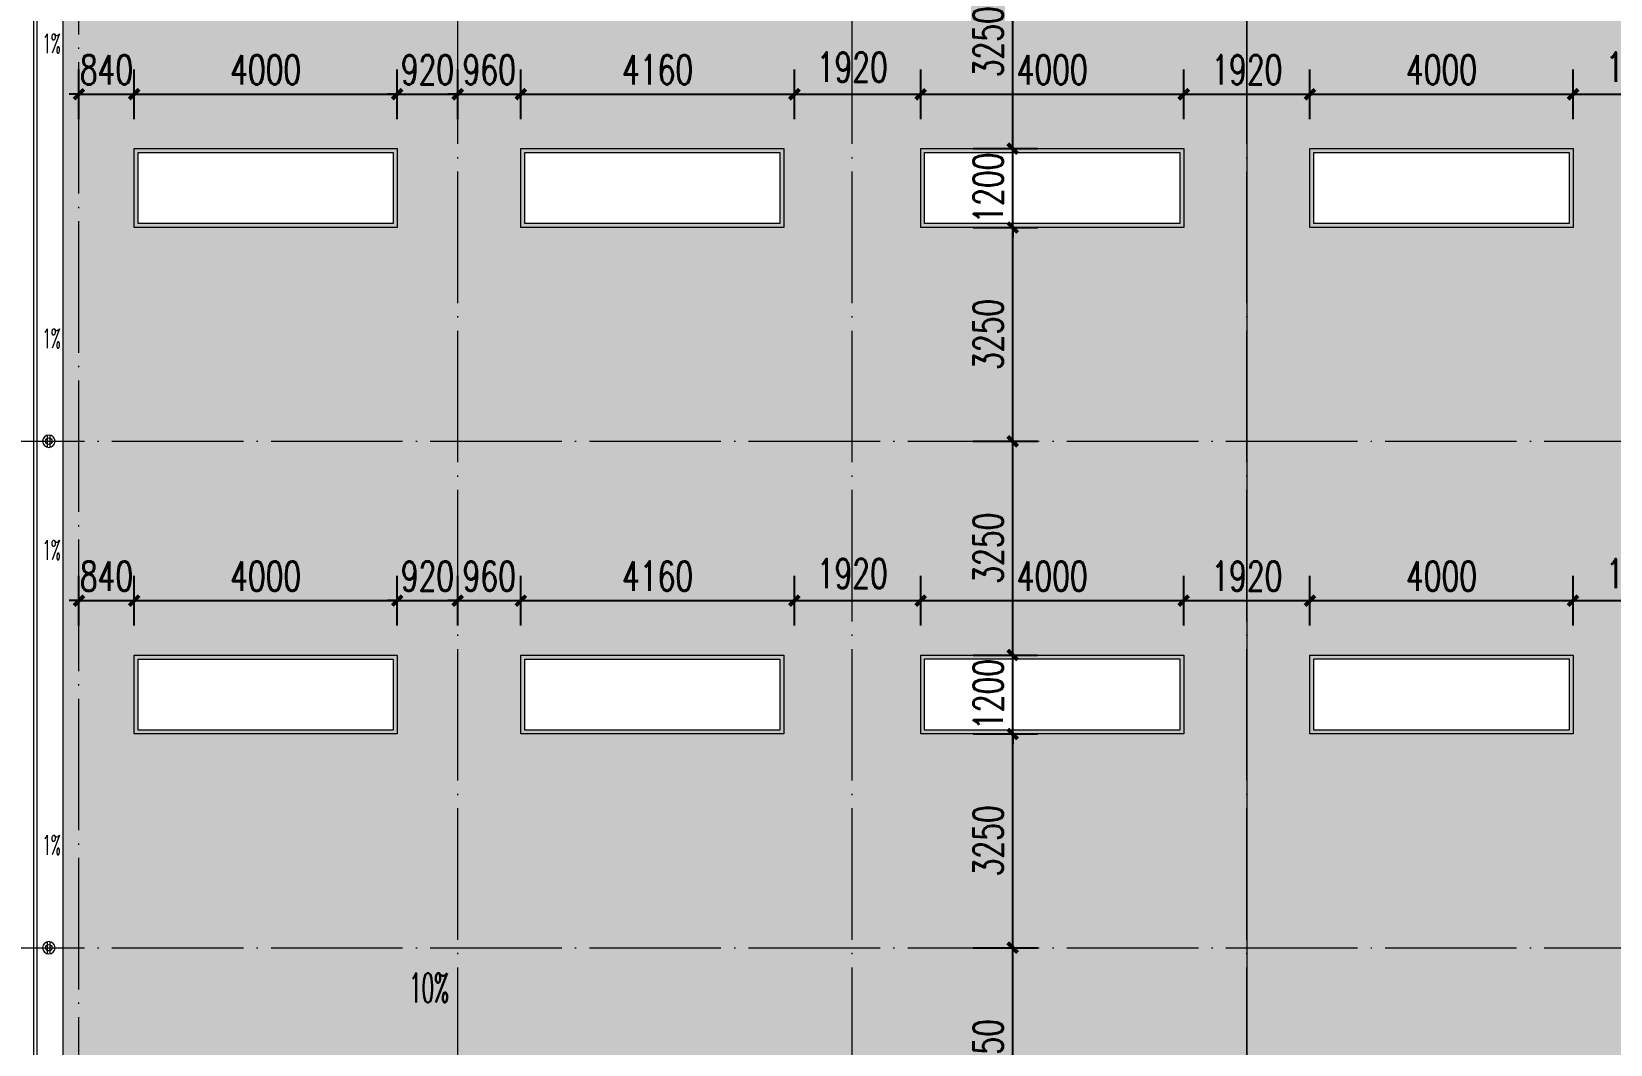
# Model space of a CAD drawing. Header units: inches. Extents: x -3733042 to -3450527, y 579159 to 997713.
# Drawn here: x -3549927 to -3525919, y 722919 to 738319 of the extents above; entities that cross this region are included whole.
import ezdxf

# ---------------------------------------------------------------- set-up
doc = ezdxf.new("R2010")
doc.units = ezdxf.units.IN
doc.header["$LTSCALE"] = 1000
doc.header["$MEASUREMENT"] = 0
doc.linetypes.add('DOTE', pattern=[2.42, 2, -0.2, 0.02, -0.2])
doc.linetypes.add('TG_Y', pattern=[2.3, 2, -0.3])
doc.layers.get('0').update_dxf_attribs({"lineweight": 18})
for name, color, linetype, lineweight in [('DOTE', 14, 'DOTE', 18), ('EQUIP_雨水斗', 7, 'Continuous', 18), ('PUB_DIM', 3, 'Continuous', 18), ('PUB_TEXT', 7, 'Continuous', 18), ('SURFACE', 255, 'Continuous', 18), ('VPIPE-雨水', 4, 'TG_Y', 18), ('地漏雨水管', 41, 'Continuous', 18), ('填充', 8, 'Continuous', 18)]:
    doc.layers.add(name, color=color, linetype=linetype, lineweight=lineweight)
doc.styles.add('_TCH_DIM', font='simplex.shx', dxfattribs={"width": 0.7, "bigfont": 'gbcbig.shx'})
doc.styles.add('_TCH_DIM_T3', font='simplex.shx', dxfattribs={"width": 0.705882, "bigfont": 'gbcbig.shx'})
doc.dimstyles.new('_TCH_ARCH&&150', dxfattribs={"dimtxt": 446.25, "dimasz": 150, "dimexe": 375, "dimexo": 450, "dimgap": 150, "dimtad": 1, "dimdec": 0, "dimzin": 0, "dimdsep": 46, "dimtxsty": '_TCH_DIM_T3', "dimblk": 'ARCHTICK', "dimcen": 0.09, "dimdle": 300, "dimclrt": 7, "dimazin": 2, "dimtfac": 1, "dimtdec": 0, "dimtix": 1, "dimtmove": 2, "dimatfit": 3, "dimfxl": 1, "dimtolj": 1, "dimarcsym": 0})

# ---------------------------------------------------------------- blocks, each defined once
blk = doc.blocks.new('$TwtSys$00000139')
at = {"color": 7}
for p, q in [((-19, 92), (-19, -92)), ((19, 92), (19, -92))]:
    blk.add_line(p, q, dxfattribs=at)
blk.add_circle((0, 0), 93.8)
blk = doc.blocks.new('_ArchTick_2')
at = {"color": 0, "linetype": 'ByBlock'}
blk.add_lwpolyline([(-0.5, -0.5, 0.4, 0.4, 0), (0.5, 0.5, 0.4, 0.4, 0)], format="xyseb", dxfattribs=at)
blk = doc.blocks.new('*X351')
at = {"layer": 'PUB_DIM', "color": 0, "lineweight": -2}
for p, q in [((-3549207, 729289), (-3549207, 730041)), ((-3548367, 729289), (-3548367, 730041)), ((-3549207, 729666), (-3549357, 729666)), ((-3549207, 729666), (-3548367, 729666)), ((-3548367, 729666), (-3548217, 729666))]:
    blk.add_line(p, q, dxfattribs=at)
at = {"layer": 'PUB_DIM', "color": 0, "lineweight": -2, "xscale": 150, "yscale": 150, "zscale": 150}
blk.add_blockref('_ArchTick_2', (-3549207, 729666), dxfattribs=at)
at = {"layer": 'PUB_DIM', "color": 0, "lineweight": -2, "xscale": 150, "yscale": 150, "zscale": 150, "rotation": 180}
blk.add_blockref('_ArchTick_2', (-3548367, 729666), dxfattribs=at)
at = {"layer": 'PUB_DIM', "color": 7, "insert": (-3548787, 730039), "char_height": 446.2, "width": 1215, "attachment_point": 5, "style": '_TCH_DIM_T3'}
blk.add_mtext('840', dxfattribs=at)
blk = doc.blocks.new('_ARCHTICK')
at = {"color": 0, "linetype": 'ByBlock', "const_width": 0.4}
blk.add_lwpolyline([(-0.5, -0.5), (0.5, 0.5)], dxfattribs=at)
blk = doc.blocks.new('*X352')
at = {"layer": 'PUB_DIM', "color": 0, "lineweight": -2}
for p, q in [((-3548367, 729289), (-3548367, 730041)), ((-3544367, 729289), (-3544367, 730041)), ((-3548367, 729666), (-3544367, 729666))]:
    blk.add_line(p, q, dxfattribs=at)
at = {"layer": 'PUB_DIM', "color": 0, "lineweight": -2, "xscale": 150, "yscale": 150, "zscale": 150, "rotation": 180}
blk.add_blockref('_ArchTick_2', (-3548367, 729666), dxfattribs=at)
at = {"layer": 'PUB_DIM', "color": 0, "lineweight": -2, "xscale": 150, "yscale": 150, "zscale": 150}
blk.add_blockref('_ArchTick_2', (-3544367, 729666), dxfattribs=at)
at = {"layer": 'PUB_DIM', "color": 7, "insert": (-3546367, 730039), "char_height": 446.2, "width": 1665, "attachment_point": 5, "style": '_TCH_DIM_T3'}
blk.add_mtext('4000', dxfattribs=at)
blk = doc.blocks.new('*X353')
at = {"layer": 'PUB_DIM', "color": 0, "lineweight": -2}
for p, q in [((-3544367, 729289), (-3544367, 730041)), ((-3543447, 729289), (-3543447, 730041)), ((-3544367, 729666), (-3544517, 729666)), ((-3544367, 729666), (-3543447, 729666)), ((-3543447, 729666), (-3543297, 729666))]:
    blk.add_line(p, q, dxfattribs=at)
at = {"layer": 'PUB_DIM', "color": 0, "lineweight": -2, "xscale": 150, "yscale": 150, "zscale": 150}
blk.add_blockref('_ArchTick_2', (-3544367, 729666), dxfattribs=at)
at = {"layer": 'PUB_DIM', "color": 0, "lineweight": -2, "xscale": 150, "yscale": 150, "zscale": 150, "rotation": 180}
blk.add_blockref('_ArchTick_2', (-3543447, 729666), dxfattribs=at)
at = {"layer": 'PUB_DIM', "color": 7, "insert": (-3543907, 730039), "char_height": 446.2, "width": 1215, "attachment_point": 5, "style": '_TCH_DIM_T3'}
blk.add_mtext('920', dxfattribs=at)
blk = doc.blocks.new('*X354')
at = {"layer": 'PUB_DIM', "color": 0, "lineweight": -2}
for p, q in [((-3543447, 729289), (-3543447, 730041)), ((-3542487, 729289), (-3542487, 730041)), ((-3543447, 729666), (-3543597, 729666)), ((-3543447, 729666), (-3542487, 729666)), ((-3542487, 729666), (-3542337, 729666))]:
    blk.add_line(p, q, dxfattribs=at)
at = {"layer": 'PUB_DIM', "color": 0, "lineweight": -2, "xscale": 150, "yscale": 150, "zscale": 150}
blk.add_blockref('_ArchTick_2', (-3543447, 729666), dxfattribs=at)
at = {"layer": 'PUB_DIM', "color": 0, "lineweight": -2, "xscale": 150, "yscale": 150, "zscale": 150, "rotation": 180}
blk.add_blockref('_ArchTick_2', (-3542487, 729666), dxfattribs=at)
at = {"layer": 'PUB_DIM', "color": 7, "insert": (-3542967, 730039), "char_height": 446.2, "width": 1215, "attachment_point": 5, "style": '_TCH_DIM_T3'}
blk.add_mtext('960', dxfattribs=at)
blk = doc.blocks.new('*X355')
at = {"layer": 'PUB_DIM', "color": 0, "lineweight": -2}
for p, q in [((-3542487, 729289), (-3542487, 730041)), ((-3538327, 729289), (-3538327, 730041)), ((-3542487, 729666), (-3538327, 729666))]:
    blk.add_line(p, q, dxfattribs=at)
at = {"layer": 'PUB_DIM', "color": 0, "lineweight": -2, "xscale": 150, "yscale": 150, "zscale": 150, "rotation": 180}
blk.add_blockref('_ArchTick_2', (-3542487, 729666), dxfattribs=at)
at = {"layer": 'PUB_DIM', "color": 0, "lineweight": -2, "xscale": 150, "yscale": 150, "zscale": 150}
blk.add_blockref('_ArchTick_2', (-3538327, 729666), dxfattribs=at)
at = {"layer": 'PUB_DIM', "color": 7, "insert": (-3540407, 730039), "char_height": 446.2, "width": 1530, "attachment_point": 5, "style": '_TCH_DIM_T3'}
blk.add_mtext('4160', dxfattribs=at)
blk = doc.blocks.new('*X356')
at = {"layer": 'PUB_DIM', "color": 0, "lineweight": -2}
for p, q in [((-3538327, 729289), (-3538327, 730041)), ((-3536407, 729289), (-3536407, 730041)), ((-3538327, 729666), (-3536407, 729666))]:
    blk.add_line(p, q, dxfattribs=at)
at = {"layer": 'PUB_DIM', "color": 0, "lineweight": -2, "xscale": 150, "yscale": 150, "zscale": 150, "rotation": 180}
blk.add_blockref('_ArchTick_2', (-3538327, 729666), dxfattribs=at)
at = {"layer": 'PUB_DIM', "color": 0, "lineweight": -2, "xscale": 150, "yscale": 150, "zscale": 150}
blk.add_blockref('_ArchTick_2', (-3536407, 729666), dxfattribs=at)
at = {"layer": 'PUB_DIM', "color": 7, "insert": (-3537447, 730078), "char_height": 446.2, "width": 1530, "attachment_point": 5, "style": '_TCH_DIM_T3'}
blk.add_mtext('1920', dxfattribs=at)
blk = doc.blocks.new('*X357')
at = {"layer": 'PUB_DIM', "color": 0, "lineweight": -2}
for p, q in [((-3536407, 729289), (-3536407, 730041)), ((-3532407, 729289), (-3532407, 730041)), ((-3536407, 729666), (-3532407, 729666))]:
    blk.add_line(p, q, dxfattribs=at)
at = {"layer": 'PUB_DIM', "color": 0, "lineweight": -2, "xscale": 150, "yscale": 150, "zscale": 150, "rotation": 180}
blk.add_blockref('_ArchTick_2', (-3536407, 729666), dxfattribs=at)
at = {"layer": 'PUB_DIM', "color": 0, "lineweight": -2, "xscale": 150, "yscale": 150, "zscale": 150}
blk.add_blockref('_ArchTick_2', (-3532407, 729666), dxfattribs=at)
at = {"layer": 'PUB_DIM', "color": 7, "insert": (-3534407, 730039), "char_height": 446.2, "width": 1665, "attachment_point": 5, "style": '_TCH_DIM_T3'}
blk.add_mtext('4000', dxfattribs=at)
blk = doc.blocks.new('*X358')
at = {"layer": 'PUB_DIM', "color": 0, "lineweight": -2}
for p, q in [((-3532407, 729289), (-3532407, 730041)), ((-3530487, 729289), (-3530487, 730041)), ((-3532407, 729666), (-3530487, 729666))]:
    blk.add_line(p, q, dxfattribs=at)
at = {"layer": 'PUB_DIM', "color": 0, "lineweight": -2, "xscale": 150, "yscale": 150, "zscale": 150, "rotation": 180}
blk.add_blockref('_ArchTick_2', (-3532407, 729666), dxfattribs=at)
at = {"layer": 'PUB_DIM', "color": 0, "lineweight": -2, "xscale": 150, "yscale": 150, "zscale": 150}
blk.add_blockref('_ArchTick_2', (-3530487, 729666), dxfattribs=at)
at = {"layer": 'PUB_DIM', "color": 7, "insert": (-3531447, 730039), "char_height": 446.2, "width": 1530, "attachment_point": 5, "style": '_TCH_DIM_T3'}
blk.add_mtext('1920', dxfattribs=at)
blk = doc.blocks.new('*X359')
at = {"layer": 'PUB_DIM', "color": 0, "lineweight": -2}
for p, q in [((-3530487, 729289), (-3530487, 730041)), ((-3526487, 729289), (-3526487, 730041)), ((-3530487, 729666), (-3526487, 729666))]:
    blk.add_line(p, q, dxfattribs=at)
at = {"layer": 'PUB_DIM', "color": 0, "lineweight": -2, "xscale": 150, "yscale": 150, "zscale": 150, "rotation": 180}
blk.add_blockref('_ArchTick_2', (-3530487, 729666), dxfattribs=at)
at = {"layer": 'PUB_DIM', "color": 0, "lineweight": -2, "xscale": 150, "yscale": 150, "zscale": 150}
blk.add_blockref('_ArchTick_2', (-3526487, 729666), dxfattribs=at)
at = {"layer": 'PUB_DIM', "color": 7, "insert": (-3528487, 730039), "char_height": 446.2, "width": 1665, "attachment_point": 5, "style": '_TCH_DIM_T3'}
blk.add_mtext('4000', dxfattribs=at)
blk = doc.blocks.new('*X360')
at = {"layer": 'PUB_DIM', "color": 0, "lineweight": -2}
for p, q in [((-3526487, 729289), (-3526487, 730041)), ((-3524567, 729289), (-3524567, 730041)), ((-3526487, 729666), (-3524567, 729666))]:
    blk.add_line(p, q, dxfattribs=at)
at = {"layer": 'PUB_DIM', "color": 0, "lineweight": -2, "xscale": 150, "yscale": 150, "zscale": 150, "rotation": 180}
blk.add_blockref('_ArchTick_2', (-3526487, 729666), dxfattribs=at)
at = {"layer": 'PUB_DIM', "color": 0, "lineweight": -2, "xscale": 150, "yscale": 150, "zscale": 150}
blk.add_blockref('_ArchTick_2', (-3524567, 729666), dxfattribs=at)
at = {"layer": 'PUB_DIM', "color": 7, "insert": (-3525447, 730078), "char_height": 446.2, "width": 1530, "attachment_point": 5, "style": '_TCH_DIM_T3'}
blk.add_mtext('1920', dxfattribs=at)
blk = doc.blocks.new('*X365')
at = {"layer": 'PUB_DIM', "color": 0, "lineweight": -2}
for p, q in [((-3549207, 736989), (-3549207, 737741)), ((-3548367, 736989), (-3548367, 737741)), ((-3549207, 737366), (-3549357, 737366)), ((-3549207, 737366), (-3548367, 737366)), ((-3548367, 737366), (-3548217, 737366))]:
    blk.add_line(p, q, dxfattribs=at)
at = {"layer": 'PUB_DIM', "color": 0, "lineweight": -2, "xscale": 150, "yscale": 150, "zscale": 150}
blk.add_blockref('_ArchTick_2', (-3549207, 737366), dxfattribs=at)
at = {"layer": 'PUB_DIM', "color": 0, "lineweight": -2, "xscale": 150, "yscale": 150, "zscale": 150, "rotation": 180}
blk.add_blockref('_ArchTick_2', (-3548367, 737366), dxfattribs=at)
at = {"layer": 'PUB_DIM', "color": 7, "insert": (-3548787, 737739), "char_height": 446.2, "width": 1215, "attachment_point": 5, "style": '_TCH_DIM_T3'}
blk.add_mtext('840', dxfattribs=at)
blk = doc.blocks.new('*X366')
at = {"layer": 'PUB_DIM', "color": 0, "lineweight": -2}
for p, q in [((-3548367, 736989), (-3548367, 737741)), ((-3544367, 736989), (-3544367, 737741)), ((-3548367, 737366), (-3544367, 737366))]:
    blk.add_line(p, q, dxfattribs=at)
at = {"layer": 'PUB_DIM', "color": 0, "lineweight": -2, "xscale": 150, "yscale": 150, "zscale": 150, "rotation": 180}
blk.add_blockref('_ArchTick_2', (-3548367, 737366), dxfattribs=at)
at = {"layer": 'PUB_DIM', "color": 0, "lineweight": -2, "xscale": 150, "yscale": 150, "zscale": 150}
blk.add_blockref('_ArchTick_2', (-3544367, 737366), dxfattribs=at)
at = {"layer": 'PUB_DIM', "color": 7, "insert": (-3546367, 737739), "char_height": 446.2, "width": 1665, "attachment_point": 5, "style": '_TCH_DIM_T3'}
blk.add_mtext('4000', dxfattribs=at)
blk = doc.blocks.new('*X367')
at = {"layer": 'PUB_DIM', "color": 0, "lineweight": -2}
for p, q in [((-3544367, 736989), (-3544367, 737741)), ((-3543447, 736989), (-3543447, 737741)), ((-3544367, 737366), (-3544517, 737366)), ((-3544367, 737366), (-3543447, 737366)), ((-3543447, 737366), (-3543297, 737366))]:
    blk.add_line(p, q, dxfattribs=at)
at = {"layer": 'PUB_DIM', "color": 0, "lineweight": -2, "xscale": 150, "yscale": 150, "zscale": 150}
blk.add_blockref('_ArchTick_2', (-3544367, 737366), dxfattribs=at)
at = {"layer": 'PUB_DIM', "color": 0, "lineweight": -2, "xscale": 150, "yscale": 150, "zscale": 150, "rotation": 180}
blk.add_blockref('_ArchTick_2', (-3543447, 737366), dxfattribs=at)
at = {"layer": 'PUB_DIM', "color": 7, "insert": (-3543907, 737739), "char_height": 446.2, "width": 1215, "attachment_point": 5, "style": '_TCH_DIM_T3'}
blk.add_mtext('920', dxfattribs=at)
blk = doc.blocks.new('*X368')
at = {"layer": 'PUB_DIM', "color": 0, "lineweight": -2}
for p, q in [((-3543447, 736989), (-3543447, 737741)), ((-3542487, 736989), (-3542487, 737741)), ((-3543447, 737366), (-3543597, 737366)), ((-3543447, 737366), (-3542487, 737366)), ((-3542487, 737366), (-3542337, 737366))]:
    blk.add_line(p, q, dxfattribs=at)
at = {"layer": 'PUB_DIM', "color": 0, "lineweight": -2, "xscale": 150, "yscale": 150, "zscale": 150}
blk.add_blockref('_ArchTick_2', (-3543447, 737366), dxfattribs=at)
at = {"layer": 'PUB_DIM', "color": 0, "lineweight": -2, "xscale": 150, "yscale": 150, "zscale": 150, "rotation": 180}
blk.add_blockref('_ArchTick_2', (-3542487, 737366), dxfattribs=at)
at = {"layer": 'PUB_DIM', "color": 7, "insert": (-3542967, 737739), "char_height": 446.2, "width": 1215, "attachment_point": 5, "style": '_TCH_DIM_T3'}
blk.add_mtext('960', dxfattribs=at)
blk = doc.blocks.new('*X369')
at = {"layer": 'PUB_DIM', "color": 0, "lineweight": -2}
for p, q in [((-3542487, 736989), (-3542487, 737741)), ((-3538327, 736989), (-3538327, 737741)), ((-3542487, 737366), (-3538327, 737366))]:
    blk.add_line(p, q, dxfattribs=at)
at = {"layer": 'PUB_DIM', "color": 0, "lineweight": -2, "xscale": 150, "yscale": 150, "zscale": 150, "rotation": 180}
blk.add_blockref('_ArchTick_2', (-3542487, 737366), dxfattribs=at)
at = {"layer": 'PUB_DIM', "color": 0, "lineweight": -2, "xscale": 150, "yscale": 150, "zscale": 150}
blk.add_blockref('_ArchTick_2', (-3538327, 737366), dxfattribs=at)
at = {"layer": 'PUB_DIM', "color": 7, "insert": (-3540407, 737739), "char_height": 446.2, "width": 1530, "attachment_point": 5, "style": '_TCH_DIM_T3'}
blk.add_mtext('4160', dxfattribs=at)
blk = doc.blocks.new('*X370')
at = {"layer": 'PUB_DIM', "color": 0, "lineweight": -2}
for p, q in [((-3538327, 736989), (-3538327, 737741)), ((-3536407, 736989), (-3536407, 737741)), ((-3538327, 737366), (-3536407, 737366))]:
    blk.add_line(p, q, dxfattribs=at)
at = {"layer": 'PUB_DIM', "color": 0, "lineweight": -2, "xscale": 150, "yscale": 150, "zscale": 150, "rotation": 180}
blk.add_blockref('_ArchTick_2', (-3538327, 737366), dxfattribs=at)
at = {"layer": 'PUB_DIM', "color": 0, "lineweight": -2, "xscale": 150, "yscale": 150, "zscale": 150}
blk.add_blockref('_ArchTick_2', (-3536407, 737366), dxfattribs=at)
at = {"layer": 'PUB_DIM', "color": 7, "insert": (-3537447, 737778), "char_height": 446.2, "width": 1530, "attachment_point": 5, "style": '_TCH_DIM_T3'}
blk.add_mtext('1920', dxfattribs=at)
blk = doc.blocks.new('*X371')
at = {"layer": 'PUB_DIM', "color": 0, "lineweight": -2}
for p, q in [((-3536407, 736989), (-3536407, 737741)), ((-3532407, 736989), (-3532407, 737741)), ((-3536407, 737366), (-3532407, 737366))]:
    blk.add_line(p, q, dxfattribs=at)
at = {"layer": 'PUB_DIM', "color": 0, "lineweight": -2, "xscale": 150, "yscale": 150, "zscale": 150, "rotation": 180}
blk.add_blockref('_ArchTick_2', (-3536407, 737366), dxfattribs=at)
at = {"layer": 'PUB_DIM', "color": 0, "lineweight": -2, "xscale": 150, "yscale": 150, "zscale": 150}
blk.add_blockref('_ArchTick_2', (-3532407, 737366), dxfattribs=at)
at = {"layer": 'PUB_DIM', "color": 7, "insert": (-3534407, 737739), "char_height": 446.2, "width": 1665, "attachment_point": 5, "style": '_TCH_DIM_T3'}
blk.add_mtext('4000', dxfattribs=at)
blk = doc.blocks.new('*X372')
at = {"layer": 'PUB_DIM', "color": 0, "lineweight": -2}
for p, q in [((-3532407, 736989), (-3532407, 737741)), ((-3530487, 736989), (-3530487, 737741)), ((-3532407, 737366), (-3530487, 737366))]:
    blk.add_line(p, q, dxfattribs=at)
at = {"layer": 'PUB_DIM', "color": 0, "lineweight": -2, "xscale": 150, "yscale": 150, "zscale": 150, "rotation": 180}
blk.add_blockref('_ArchTick_2', (-3532407, 737366), dxfattribs=at)
at = {"layer": 'PUB_DIM', "color": 0, "lineweight": -2, "xscale": 150, "yscale": 150, "zscale": 150}
blk.add_blockref('_ArchTick_2', (-3530487, 737366), dxfattribs=at)
at = {"layer": 'PUB_DIM', "color": 7, "insert": (-3531447, 737739), "char_height": 446.2, "width": 1530, "attachment_point": 5, "style": '_TCH_DIM_T3'}
blk.add_mtext('1920', dxfattribs=at)
blk = doc.blocks.new('*X373')
at = {"layer": 'PUB_DIM', "color": 0, "lineweight": -2}
for p, q in [((-3530487, 736989), (-3530487, 737741)), ((-3526487, 736989), (-3526487, 737741)), ((-3530487, 737366), (-3526487, 737366))]:
    blk.add_line(p, q, dxfattribs=at)
at = {"layer": 'PUB_DIM', "color": 0, "lineweight": -2, "xscale": 150, "yscale": 150, "zscale": 150, "rotation": 180}
blk.add_blockref('_ArchTick_2', (-3530487, 737366), dxfattribs=at)
at = {"layer": 'PUB_DIM', "color": 0, "lineweight": -2, "xscale": 150, "yscale": 150, "zscale": 150}
blk.add_blockref('_ArchTick_2', (-3526487, 737366), dxfattribs=at)
at = {"layer": 'PUB_DIM', "color": 7, "insert": (-3528487, 737739), "char_height": 446.2, "width": 1665, "attachment_point": 5, "style": '_TCH_DIM_T3'}
blk.add_mtext('4000', dxfattribs=at)
blk = doc.blocks.new('*X374')
at = {"layer": 'PUB_DIM', "color": 0, "lineweight": -2}
for p, q in [((-3526487, 736989), (-3526487, 737741)), ((-3524567, 736989), (-3524567, 737741)), ((-3526487, 737366), (-3524567, 737366))]:
    blk.add_line(p, q, dxfattribs=at)
at = {"layer": 'PUB_DIM', "color": 0, "lineweight": -2, "xscale": 150, "yscale": 150, "zscale": 150, "rotation": 180}
blk.add_blockref('_ArchTick_2', (-3526487, 737366), dxfattribs=at)
at = {"layer": 'PUB_DIM', "color": 0, "lineweight": -2, "xscale": 150, "yscale": 150, "zscale": 150}
blk.add_blockref('_ArchTick_2', (-3524567, 737366), dxfattribs=at)
at = {"layer": 'PUB_DIM', "color": 7, "insert": (-3525447, 737778), "char_height": 446.2, "width": 1530, "attachment_point": 5, "style": '_TCH_DIM_T3'}
blk.add_mtext('1920', dxfattribs=at)
blk = doc.blocks.new('*X483')
at = {"layer": 'PUB_DIM', "color": 0, "lineweight": -2}
for p, q in [((-3535607, 724389), (-3534632, 724389)), ((-3535007, 721139), (-3535007, 724389)), ((-3535607, 721139), (-3534632, 721139))]:
    blk.add_line(p, q, dxfattribs=at)
at = {"layer": 'PUB_DIM', "color": 0, "lineweight": -2, "xscale": 150, "yscale": 150, "zscale": 150}
for p, rotation in [((-3535007, 724389), 90), ((-3535007, 721139), 270)]:
    blk.add_blockref('_ArchTick_2', p, dxfattribs=dict(at, rotation=rotation))
at = {"layer": 'PUB_DIM', "color": 7, "insert": (-3535380, 722764), "char_height": 446.2, "width": 1575, "attachment_point": 5, "rotation": 90, "style": '_TCH_DIM_T3'}
blk.add_mtext('3250', dxfattribs=at)
blk = doc.blocks.new('*X484')
at = {"layer": 'PUB_DIM', "color": 0, "lineweight": -2}
for p, q in [((-3535607, 732089), (-3534632, 732089)), ((-3535007, 728839), (-3535007, 732089)), ((-3535607, 728839), (-3534632, 728839))]:
    blk.add_line(p, q, dxfattribs=at)
at = {"layer": 'PUB_DIM', "color": 0, "lineweight": -2, "xscale": 150, "yscale": 150, "zscale": 150}
for p, rotation in [((-3535007, 732089), 90), ((-3535007, 728839), 270)]:
    blk.add_blockref('_ArchTick_2', p, dxfattribs=dict(at, rotation=rotation))
at = {"layer": 'PUB_DIM', "color": 7, "insert": (-3535380, 730464), "char_height": 446.2, "width": 1575, "attachment_point": 5, "rotation": 90, "style": '_TCH_DIM_T3'}
blk.add_mtext('3250', dxfattribs=at)
blk = doc.blocks.new('*X485')
at = {"layer": 'PUB_DIM', "color": 0, "lineweight": -2}
for p, q in [((-3535007, 728839), (-3535007, 728989)), ((-3535607, 728839), (-3534632, 728839)), ((-3535007, 727639), (-3535007, 728839)), ((-3535607, 727639), (-3534632, 727639)), ((-3535007, 727639), (-3535007, 727489))]:
    blk.add_line(p, q, dxfattribs=at)
at = {"layer": 'PUB_DIM', "color": 0, "lineweight": -2, "xscale": 150, "yscale": 150, "zscale": 150}
for p, rotation in [((-3535007, 728839), 270), ((-3535007, 727639), 90)]:
    blk.add_blockref('_ArchTick_2', p, dxfattribs=dict(at, rotation=rotation))
at = {"layer": 'PUB_DIM', "color": 7, "insert": (-3535380, 728239), "char_height": 446.2, "width": 1530, "attachment_point": 5, "rotation": 90, "style": '_TCH_DIM_T3'}
blk.add_mtext('1200', dxfattribs=at)
blk = doc.blocks.new('*X486')
at = {"layer": 'PUB_DIM', "color": 0, "lineweight": -2}
for p, q in [((-3535607, 727639), (-3534632, 727639)), ((-3535007, 724389), (-3535007, 727639)), ((-3535607, 724389), (-3534632, 724389))]:
    blk.add_line(p, q, dxfattribs=at)
at = {"layer": 'PUB_DIM', "color": 0, "lineweight": -2, "xscale": 150, "yscale": 150, "zscale": 150}
for p, rotation in [((-3535007, 727639), 90), ((-3535007, 724389), 270)]:
    blk.add_blockref('_ArchTick_2', p, dxfattribs=dict(at, rotation=rotation))
at = {"layer": 'PUB_DIM', "color": 7, "insert": (-3535380, 726014), "char_height": 446.2, "width": 1575, "attachment_point": 5, "rotation": 90, "style": '_TCH_DIM_T3'}
blk.add_mtext('3250', dxfattribs=at)
blk = doc.blocks.new('*X487')
at = {"layer": 'PUB_DIM', "color": 0, "lineweight": -2}
for p, q in [((-3535607, 735339), (-3534632, 735339)), ((-3535007, 732089), (-3535007, 735339)), ((-3535607, 732089), (-3534632, 732089))]:
    blk.add_line(p, q, dxfattribs=at)
at = {"layer": 'PUB_DIM', "color": 0, "lineweight": -2, "xscale": 150, "yscale": 150, "zscale": 150}
for p, rotation in [((-3535007, 735339), 90), ((-3535007, 732089), 270)]:
    blk.add_blockref('_ArchTick_2', p, dxfattribs=dict(at, rotation=rotation))
at = {"layer": 'PUB_DIM', "color": 7, "insert": (-3535380, 733714), "char_height": 446.2, "width": 1575, "attachment_point": 5, "rotation": 90, "style": '_TCH_DIM_T3'}
blk.add_mtext('3250', dxfattribs=at)
blk = doc.blocks.new('*X488')
at = {"layer": 'PUB_DIM', "color": 0, "lineweight": -2}
for p, q in [((-3535007, 736539), (-3535007, 736689)), ((-3535607, 736539), (-3534632, 736539)), ((-3535007, 735339), (-3535007, 736539)), ((-3535607, 735339), (-3534632, 735339)), ((-3535007, 735339), (-3535007, 735189))]:
    blk.add_line(p, q, dxfattribs=at)
at = {"layer": 'PUB_DIM', "color": 0, "lineweight": -2, "xscale": 150, "yscale": 150, "zscale": 150}
for p, rotation in [((-3535007, 736539), 270), ((-3535007, 735339), 90)]:
    blk.add_blockref('_ArchTick_2', p, dxfattribs=dict(at, rotation=rotation))
at = {"layer": 'PUB_DIM', "color": 7, "insert": (-3535380, 735939), "char_height": 446.2, "width": 1530, "attachment_point": 5, "rotation": 90, "style": '_TCH_DIM_T3'}
blk.add_mtext('1200', dxfattribs=at)
blk = doc.blocks.new('*X489')
at = {"layer": 'PUB_DIM', "color": 0, "lineweight": -2}
for p, q in [((-3535607, 739789), (-3534632, 739789)), ((-3535007, 736539), (-3535007, 739789)), ((-3535607, 736539), (-3534632, 736539))]:
    blk.add_line(p, q, dxfattribs=at)
at = {"layer": 'PUB_DIM', "color": 0, "lineweight": -2, "xscale": 150, "yscale": 150, "zscale": 150}
for p, rotation in [((-3535007, 739789), 90), ((-3535007, 736539), 270)]:
    blk.add_blockref('_ArchTick_2', p, dxfattribs=dict(at, rotation=rotation))
at = {"layer": 'PUB_DIM', "color": 7, "insert": (-3535380, 738164), "char_height": 446.2, "width": 1575, "attachment_point": 5, "rotation": 90, "style": '_TCH_DIM_T3'}
blk.add_mtext('3250', dxfattribs=at)

msp = doc.modelspace()

# ---------------------------------------------------------------- hatches: boundary and pattern name
at = {"layer": '填充'}
h = msp.add_hatch(dxfattribs=at)
h.set_pattern_fill('ANSI33', color=256, scale=300, angle=315, style=0)
h.paths.add_polyline_path([(-3548367, 743039.3), (-3548367, 744239.3), (-3544367, 744239.3), (-3544367, 743039.3)], flags=0)
h.paths.add_polyline_path([(-3518527, 743040), (-3518527, 744240), (-3514527, 744240), (-3514527, 743040)], flags=0)
h.paths.add_polyline_path([(-3536407, 743040), (-3536407, 744240), (-3532407, 744240), (-3532407, 743040)], flags=0)
h.paths.add_polyline_path([(-3544367, 682638.7), (-3544367, 681438.7), (-3548367, 681438.7), (-3548367, 682638.7)], flags=0)
h.paths.add_polyline_path([(-3542487, 681438.7), (-3542487, 682638.7), (-3538487, 682638.7), (-3538487, 681438.7)], flags=0)
h.paths.add_polyline_path([(-3536407, 681439.3), (-3536407, 682639.3), (-3532407, 682639.3), (-3532407, 681439.3)], flags=0)
h.paths.add_polyline_path([(-3530487, 681439.3), (-3530487, 682639.3), (-3526487, 682639.3), (-3526487, 681439.3)], flags=0)
h.paths.add_polyline_path([(-3524567, 681438.7), (-3524567, 682638.7), (-3520567, 682638.7), (-3520567, 681438.7)], flags=0)
h.paths.add_polyline_path([(-3514527, 682639.3), (-3514527, 681439.3), (-3518527, 681439.3), (-3518527, 682639.3)], flags=0)
h.paths.add_polyline_path([(-3514527, 690339.3), (-3514527, 689139.3), (-3518527, 689139.3), (-3518527, 690339.3)], flags=0)
h.paths.add_polyline_path([(-3520567, 690338.7), (-3520567, 689138.7), (-3524567, 689138.7), (-3524567, 690338.7)], flags=0)
h.paths.add_polyline_path([(-3526487, 690339.3), (-3526487, 689139.3), (-3530487, 689139.3), (-3530487, 690339.3)], flags=0)
h.paths.add_polyline_path([(-3532407, 690339.3), (-3532407, 689139.3), (-3536407, 689139.3), (-3536407, 690339.3)], flags=0)
h.paths.add_polyline_path([(-3538487, 690338.7), (-3538487, 689138.7), (-3542487, 689138.7), (-3542487, 690338.7)], flags=0)
h.paths.add_polyline_path([(-3544367, 690338.7), (-3544367, 689138.7), (-3548367, 689138.7), (-3548367, 690338.7)], flags=0)
h.paths.add_polyline_path([(-3544367, 698038.7), (-3544367, 696838.7), (-3548367, 696838.7), (-3548367, 698038.7)], flags=0)
h.paths.add_polyline_path([(-3538487, 698038.7), (-3538487, 696838.7), (-3542487, 696838.7), (-3542487, 698038.7)], flags=0)
h.paths.add_polyline_path([(-3532407, 698039.3), (-3532407, 696839.3), (-3536407, 696839.3), (-3536407, 698039.3)], flags=0)
h.paths.add_polyline_path([(-3526487, 698039.3), (-3526487, 696839.3), (-3530487, 696839.3), (-3530487, 698039.3)], flags=0)
h.paths.add_polyline_path([(-3520567, 698038.7), (-3520567, 696838.7), (-3524567, 696838.7), (-3524567, 698038.7)], flags=0)
h.paths.add_polyline_path([(-3514527, 698039.3), (-3514527, 696839.3), (-3518527, 696839.3), (-3518527, 698039.3)], flags=0)
h.paths.add_polyline_path([(-3514527, 705739.3), (-3514527, 704539.3), (-3518527, 704539.3), (-3518527, 705739.3)], flags=0)
h.paths.add_polyline_path([(-3520567, 705738.7), (-3520567, 704538.7), (-3524567, 704538.7), (-3524567, 705738.7)], flags=0)
h.paths.add_polyline_path([(-3526487, 705739.3), (-3526487, 704539.3), (-3530487, 704539.3), (-3530487, 705739.3)], flags=0)
h.paths.add_polyline_path([(-3532407, 705739.3), (-3532407, 704539.3), (-3536407, 704539.3), (-3536407, 705739.3)], flags=0)
h.paths.add_polyline_path([(-3538487, 705738.7), (-3538487, 704538.7), (-3542487, 704538.7), (-3542487, 705738.7)], flags=0)
h.paths.add_polyline_path([(-3544367, 705738.7), (-3544367, 704538.7), (-3548367, 704538.7), (-3548367, 705738.7)], flags=0)
h.paths.add_polyline_path([(-3548367, 713438.7), (-3544367, 713438.7), (-3544367, 712238.7), (-3548367, 712238.7)], flags=0)
h.paths.add_polyline_path([(-3538487, 713438.7), (-3538487, 712238.7), (-3542487, 712238.7), (-3542487, 713438.7)], flags=0)
h.paths.add_polyline_path([(-3532407, 713439.3), (-3532407, 712239.3), (-3536407, 712239.3), (-3536407, 713439.3)], flags=0)
h.paths.add_polyline_path([(-3526487, 712239.3), (-3530487, 712239.3), (-3530487, 713439.3), (-3526487, 713439.3)], flags=0)
h.paths.add_polyline_path([(-3520567, 713438.7), (-3520567, 712238.7), (-3524567, 712238.7), (-3524567, 713438.7)], flags=0)
h.paths.add_polyline_path([(-3514527, 713439.3), (-3514527, 712239.3), (-3518527, 712239.3), (-3518527, 713439.3)], flags=0)
h.paths.add_polyline_path([(-3514527, 721139.3), (-3514527, 719939.3), (-3518527, 719939.3), (-3518527, 721139.3)], flags=0)
h.paths.add_polyline_path([(-3520567, 721138.7), (-3520567, 719938.7), (-3524567, 719938.7), (-3524567, 721138.7)], flags=0)
h.paths.add_polyline_path([(-3526487, 721139.3), (-3526487, 719939.3), (-3530487, 719939.3), (-3530487, 721139.3)], flags=0)
h.paths.add_polyline_path([(-3532407, 721139.3), (-3532407, 719939.3), (-3536407, 719939.3), (-3536407, 721139.3)], flags=0)
h.paths.add_polyline_path([(-3538487, 721138.7), (-3538487, 719938.7), (-3542487, 719938.7), (-3542487, 721138.7)], flags=0)
h.paths.add_polyline_path([(-3544367, 721138.7), (-3544367, 719938.7), (-3548367, 719938.7), (-3548367, 721138.7)], flags=0)
h.paths.add_polyline_path([(-3518467, 727699.3), (-3518467, 728779.3), (-3514587, 728779.3), (-3514587, 727699.3)], flags=0)
h.paths.add_polyline_path([(-3524507, 727698.7), (-3524507, 728778.7), (-3520627, 728778.7), (-3520627, 727698.7)], flags=0)
h.paths.add_polyline_path([(-3530427, 727699.3), (-3530427, 728779.3), (-3526547, 728779.3), (-3526547, 727699.3)], flags=0)
h.paths.add_polyline_path([(-3536347, 727699.3), (-3536347, 728779.3), (-3532467, 728779.3), (-3532467, 727699.3)], flags=0)
h.paths.add_polyline_path([(-3542427, 727698.7), (-3542427, 728778.7), (-3538547, 728778.7), (-3538547, 727698.7)], flags=0)
h.paths.add_polyline_path([(-3548307, 727698.7), (-3548307, 728778.7), (-3544427, 728778.7), (-3544427, 727698.7)], flags=0)
h.paths.add_polyline_path([(-3548307, 735398.7), (-3548307, 736478.7), (-3544427, 736478.7), (-3544427, 735398.7)], flags=0)
h.paths.add_polyline_path([(-3542487, 744239.3), (-3538487, 744239.3), (-3538487, 743039.3), (-3542487, 743039.3)], flags=0)
h.paths.add_polyline_path([(-3542427, 735398.7), (-3542427, 736478.7), (-3538547, 736478.7), (-3538547, 735398.7)], flags=0)
h.paths.add_polyline_path([(-3532467, 735399.3), (-3536347, 735399.3), (-3536347, 736479.3), (-3532467, 736479.3)], flags=0)
h.paths.add_polyline_path([(-3530487, 743040), (-3530487, 744240), (-3526487, 744240), (-3526487, 743040)], flags=0)
h.paths.add_polyline_path([(-3530427, 735399.3), (-3530427, 736479.3), (-3526547, 736479.3), (-3526547, 735399.3)], flags=0)
h.paths.add_polyline_path([(-3524567, 743039.3), (-3524567, 744239.3), (-3520567, 744239.3), (-3520567, 743039.3)], flags=0)
h.paths.add_polyline_path([(-3524507, 735398.7), (-3524507, 736478.7), (-3520627, 736478.7), (-3520627, 735398.7)], flags=0)
h.paths.add_polyline_path([(-3513446.4, 747729.3), (-3549446.4, 747729.3), (-3549446.4, 677949.3), (-3513446.4, 677949.3)], flags=0)
h.paths.add_polyline_path([(-3514587, 736479.3), (-3514587, 735399.3), (-3518467, 735399.3), (-3518467, 736479.3)], flags=0)

# ---------------------------------------------------------------- linework, layer by layer
msp.add_lwpolyline([(-3549446.4, 747729.3), (-3513446.4, 747729.3), (-3513446.4, 677949.3), (-3549446.4, 677949.3)], close=True)
at = {"layer": 'DOTE'}
for p, q in [((-3549207, 675354.4), (-3549207, 752126.4)), ((-3543447, 673689.7), (-3543447, 752126.4)), ((-3537447, 673689.7), (-3537447, 752126.4)), ((-3531446.4, 673689.7), (-3531446.4, 752126.4)), ((-3551124.3, 732089.3), (-3511272.1, 732089.3)), ((-3551124.3, 724389.3), (-3511272.1, 724389.3))]:
    msp.add_line(p, q, dxfattribs=at)
at = {"layer": 'SURFACE'}
msp.add_line((-3531446.4, 747729.3), (-3531446.4, 677949.3), dxfattribs=at)
for points in [[(-3549446.4, 747729.3), (-3549896.4, 747729.3), (-3549896.4, 677949.3), (-3549446.4, 677949.3)], [(-3549446.4, 747679.3), (-3549846.4, 747679.3), (-3549846.4, 677999.3), (-3549446.4, 677999.3)], [(-3549446.4, 747729.3), (-3513446.4, 747729.3), (-3513446.4, 677949.3), (-3549446.4, 677949.3)], [(-3548367, 736538.7), (-3544367, 736538.7), (-3544367, 735338.7), (-3548367, 735338.7)], [(-3548307, 736478.7), (-3544427, 736478.7), (-3544427, 735398.7), (-3548307, 735398.7)], [(-3542487, 736538.7), (-3538487, 736538.7), (-3538487, 735338.7), (-3542487, 735338.7)], [(-3542427, 736478.7), (-3538547, 736478.7), (-3538547, 735398.7), (-3542427, 735398.7)], [(-3536407, 736539.3), (-3532407, 736539.3), (-3532407, 735339.3), (-3536407, 735339.3)], [(-3536347, 736479.3), (-3532467, 736479.3), (-3532467, 735399.3), (-3536347, 735399.3)], [(-3530487, 736539.3), (-3526487, 736539.3), (-3526487, 735339.3), (-3530487, 735339.3)], [(-3530427, 736479.3), (-3526547, 736479.3), (-3526547, 735399.3), (-3530427, 735399.3)], [(-3548367, 728838.7), (-3544367, 728838.7), (-3544367, 727638.7), (-3548367, 727638.7)], [(-3548307, 728778.7), (-3544427, 728778.7), (-3544427, 727698.7), (-3548307, 727698.7)], [(-3542487, 728838.7), (-3538487, 728838.7), (-3538487, 727638.7), (-3542487, 727638.7)], [(-3542427, 728778.7), (-3538547, 728778.7), (-3538547, 727698.7), (-3542427, 727698.7)], [(-3536407, 728839.3), (-3532407, 728839.3), (-3532407, 727639.3), (-3536407, 727639.3)], [(-3536347, 728779.3), (-3532467, 728779.3), (-3532467, 727699.3), (-3536347, 727699.3)], [(-3530487, 728839.3), (-3526487, 728839.3), (-3526487, 727639.3), (-3530487, 727639.3)], [(-3530427, 728779.3), (-3526547, 728779.3), (-3526547, 727699.3), (-3530427, 727699.3)]]:
    msp.add_lwpolyline(points, close=True, dxfattribs=at)
at = {"layer": 'VPIPE-雨水', "linetype": 'Continuous'}
for centre in [(-3549664.5, 732089.3), (-3549664.5, 724389.3)]:
    msp.add_circle(centre, 50, dxfattribs=at)
at = {"layer": '地漏雨水管'}
for points in [[(-3549625.4, 733398.3, 0, 0, 0), (-3549625.4, 732636.9, 80, 0, 0), (-3549625.4, 732336.9, 0, 0, 0)], [(-3549625.4, 730691.2, 0, 0, 0), (-3549625.4, 731452.6, 80, 0, 0), (-3549625.4, 731752.6, 0, 0, 0)], [(-3549625.4, 725698.3, 0, 0, 0), (-3549625.4, 724936.9, 80, 0, 0), (-3549625.4, 724636.9, 0, 0, 0)], [(-3549625.4, 722991.2, 0, 0, 0), (-3549625.4, 723752.6, 80, 0, 0), (-3549625.4, 724052.6, 0, 0, 0)], [(-3542612.1, 723399.7, 0, 0, 0), (-3544738.8, 723399.7, 120, 0, 0), (-3545188.8, 723399.7, 0, 0, 0)]]:
    msp.add_lwpolyline(points, format="xyseb", dxfattribs=at)

# ---------------------------------------------------------------- block references
at = {"layer": 'EQUIP_雨水斗', "xscale": -1, "rotation": 180}
for p in [(-3549664.5, 732089.3), (-3549664.5, 724389.3)]:
    msp.add_blockref('$TwtSys$00000139', p, dxfattribs=at)

# ---------------------------------------------------------------- texts
at = {"layer": 'PUB_TEXT', "style": '_TCH_DIM', "width": 0.494118}
for s, height, p in [('1%', 297.5, (-3549758.4, 737988.7)), ('1%', 297.5, (-3549758.4, 733503.3)), ('1%', 297.5, (-3549758.4, 730288.7)), ('1%', 297.5, (-3549758.4, 725803.3)), ('10%', 446.25, (-3544184, 723557.2))]:
    msp.add_text(s, height=height, dxfattribs=at).set_placement(p)

# ---------------------------------------------------------------- dimensions: what is measured, and where the dimension line sits
at = {"layer": 'PUB_DIM'}
for base, p1, p2, picture, middle in [((-3535007, 739789.3), (-3536057, 736539.3), (-3536057, 739789.3), '*X489', (-3535380.1, 738164.3)), ((-3535007, 736539.3), (-3536057, 735339.3), (-3536057, 736539.3), '*X488', (-3535380.1, 735939.3)), ((-3535007, 735339.3), (-3536057, 732089.3), (-3536057, 735339.3), '*X487', (-3535380.1, 733714.3)), ((-3535007, 732089.3), (-3536057, 728839.3), (-3536057, 732089.3), '*X484', (-3535380.1, 730464.3)), ((-3535007, 728839.3), (-3536057, 727639.3), (-3536057, 728839.3), '*X485', (-3535380.1, 728239.3)), ((-3535007, 727639.3), (-3536057, 724389.3), (-3536057, 727639.3), '*X486', (-3535380.1, 726014.3)), ((-3535007, 724389.3), (-3536057, 721139.3), (-3536057, 724389.3), '*X483', (-3535380.1, 722764.3))]:
    dim = msp.add_linear_dim(base=base, p1=p1, p2=p2, angle=90, dimstyle='_TCH_ARCH&&150', override={"dimsah": 1, "dimtzin": 0}, dxfattribs=at)
    dim.commit()
    dim.dimension.update_dxf_attribs({"geometry": picture, "text_midpoint": middle})
for base, p1, p2, picture, middle in [((-3548367, 737365.6), (-3549207, 736539.3), (-3548367, 736539.3), '*X365', (-3548787, 737738.8)), ((-3544367, 737365.6), (-3548367, 736539.3), (-3544367, 736539.3), '*X366', (-3546367, 737738.8)), ((-3543447, 737365.6), (-3544367, 736539.3), (-3543447, 736539.3), '*X367', (-3543907, 737738.8)), ((-3542487, 737365.6), (-3543447, 736539.3), (-3542487, 736539.3), '*X368', (-3542967, 737738.8)), ((-3538327, 737365.6), (-3542487, 736539.3), (-3538327, 736539.3), '*X369', (-3540407, 737738.8)), ((-3532407, 737365.6), (-3536407, 736539.3), (-3532407, 736539.3), '*X371', (-3534407, 737738.8)), ((-3530487, 737365.6), (-3532407, 736539.3), (-3530487, 736539.3), '*X372', (-3531447, 737738.8)), ((-3526487, 737365.6), (-3530487, 736539.3), (-3526487, 736539.3), '*X373', (-3528487, 737738.8)), ((-3548367, 729665.6), (-3549207, 728839.3), (-3548367, 728839.3), '*X351', (-3548787, 730038.8)), ((-3544367, 729665.6), (-3548367, 728839.3), (-3544367, 728839.3), '*X352', (-3546367, 730038.8)), ((-3543447, 729665.6), (-3544367, 728839.3), (-3543447, 728839.3), '*X353', (-3543907, 730038.8)), ((-3542487, 729665.6), (-3543447, 728839.3), (-3542487, 728839.3), '*X354', (-3542967, 730038.8)), ((-3538327, 729665.6), (-3542487, 728839.3), (-3538327, 728839.3), '*X355', (-3540407, 730038.8)), ((-3532407, 729665.6), (-3536407, 728839.3), (-3532407, 728839.3), '*X357', (-3534407, 730038.8)), ((-3530487, 729665.6), (-3532407, 728839.3), (-3530487, 728839.3), '*X358', (-3531447, 730038.8)), ((-3526487, 729665.6), (-3530487, 728839.3), (-3526487, 728839.3), '*X359', (-3528487, 730038.8))]:
    dim = msp.add_linear_dim(base=base, p1=p1, p2=p2, dimstyle='_TCH_ARCH&&150', override={"dimsah": 1, "dimtzin": 0}, dxfattribs=at)
    dim.commit()
    dim.dimension.update_dxf_attribs({"geometry": picture, "text_midpoint": middle})
for base, p1, p2, picture, middle in [((-3536407, 737365.6), (-3538327, 736539.3), (-3536407, 736539.3), '*X370', (-3537447, 737778.1)), ((-3524567, 737365.6), (-3526487, 736539.3), (-3524567, 736539.3), '*X374', (-3525447, 737778.1)), ((-3536407, 729665.6), (-3538327, 728839.3), (-3536407, 728839.3), '*X356', (-3537447, 730078.1)), ((-3524567, 729665.6), (-3526487, 728839.3), (-3524567, 728839.3), '*X360', (-3525447, 730078.1))]:
    dim = msp.add_linear_dim(base=base, p1=p1, p2=p2, dimstyle='_TCH_ARCH&&150', override={"dimsah": 1, "dimtzin": 0}, dxfattribs=at)
    dim.commit()
    dim.dimension.update_dxf_attribs({"geometry": picture, "text_midpoint": middle, "dimtype": 160})

doc.saveas('drawing.dxf')
